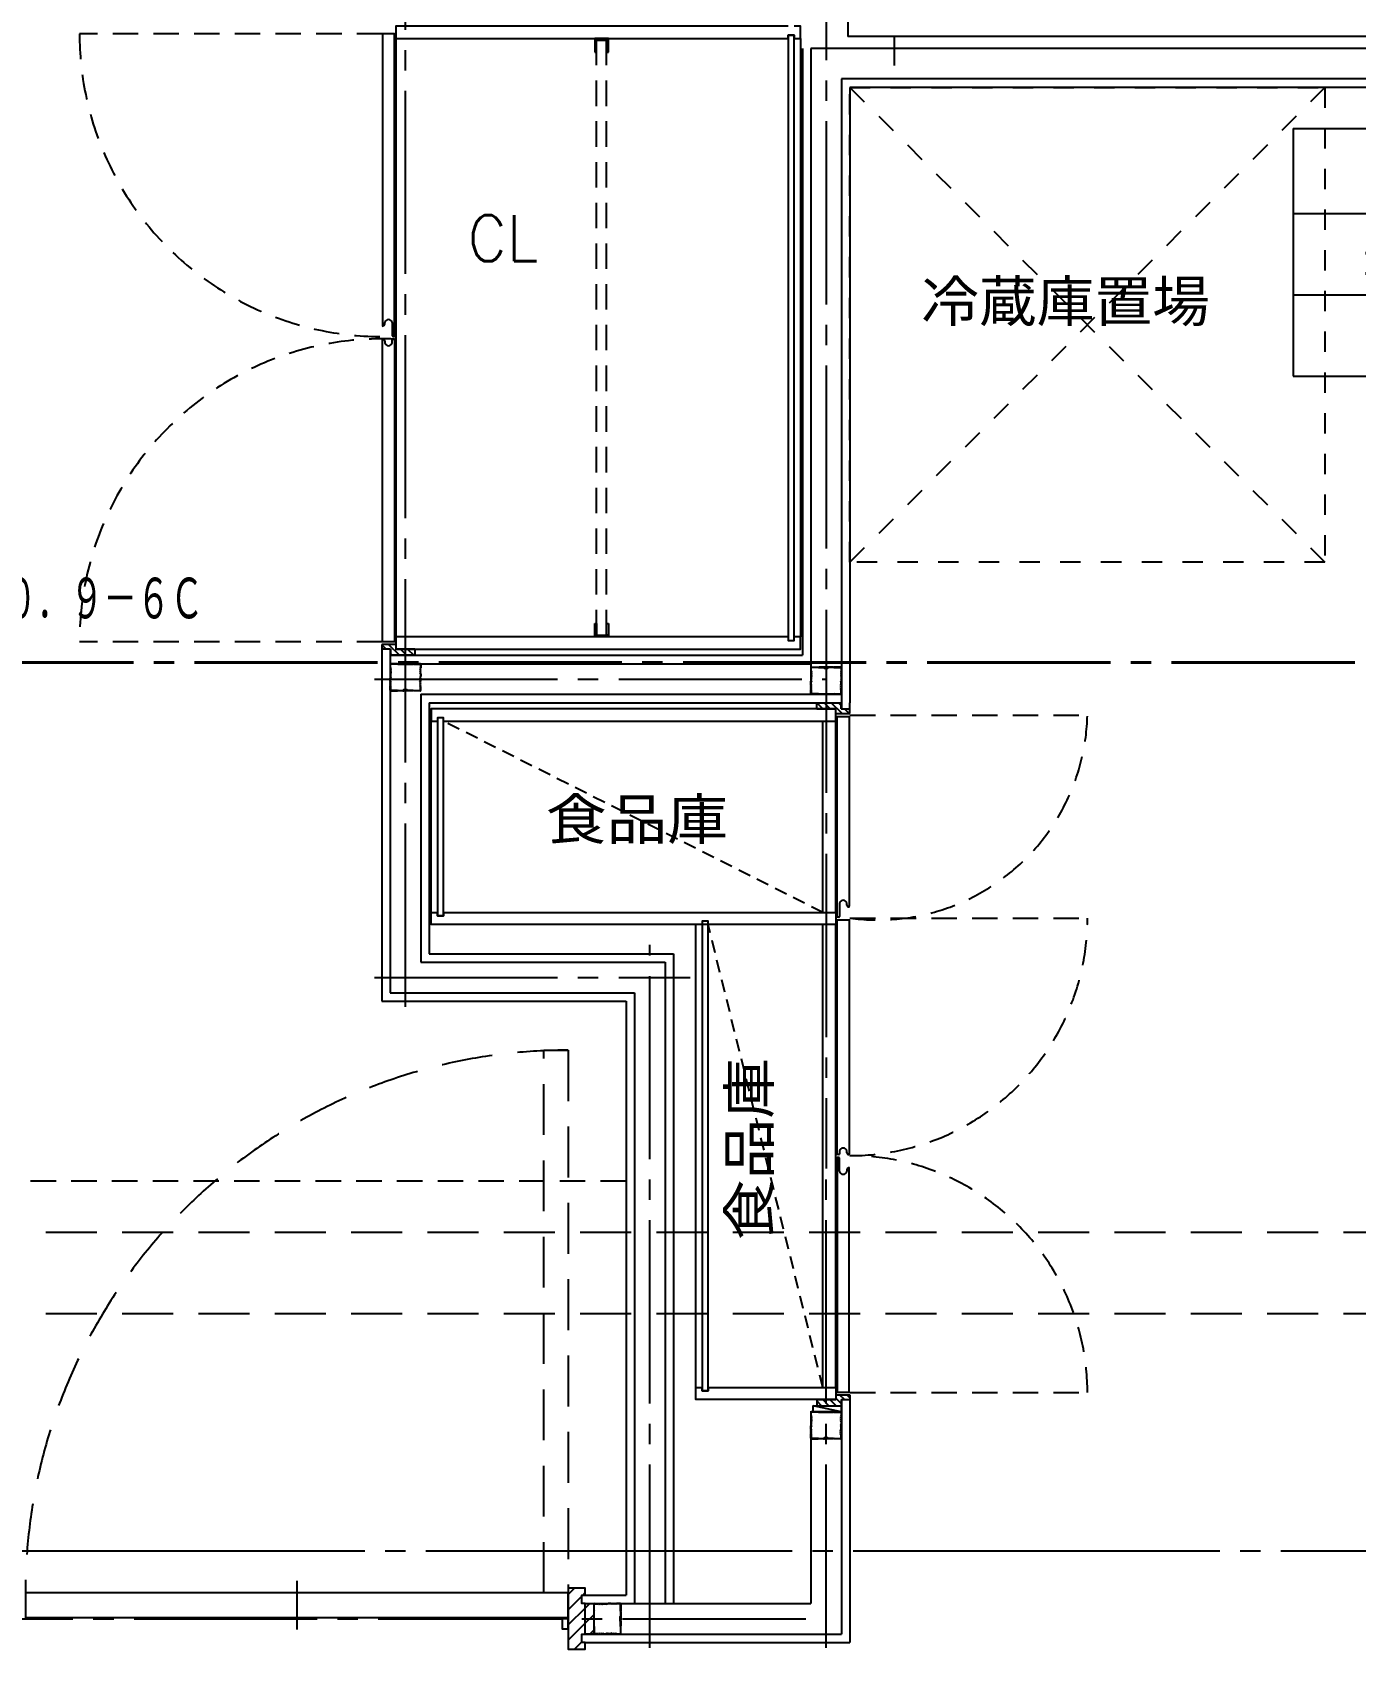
# Model space of a CAD drawing. Header units: millimetres. Extents: x 8300 to 98248, y -10383 to 40000.
# Drawn here: x 25230 to 27180, y 21740 to 24138 of the extents above; entities that cross this region are included whole.
import ezdxf
from ezdxf.enums import TextEntityAlignment as Align

# ---------------------------------------------------------------- set-up
doc = ezdxf.new("R2010")
doc.units = ezdxf.units.MM
doc.header["$LTSCALE"] = 300
for name, pattern in [('CADEWA_LINE5', [1.2, 0.9, -0.1, 0.1, -0.1]), ('CADEWA_LINE6', [2.1, 1.8, -0.1, 0.1, -0.1]), ('DASH-N', [0.375, 0.25, -0.125]), ('DASH-S', [0.2, 0.125, -0.075]), ('HIDDEN3', [0.2, 0.1, -0.1])]:
    doc.linetypes.add(name, pattern=pattern)
for name, color, linetype in [('E配T_その他－１', 7, 'CONTINUOUS'), ('K建0_壁', 7, 'CONTINUOUS'), ('通り芯', 7, 'CONTINUOUS')]:
    doc.layers.add(name, color=color, linetype=linetype)
doc.styles.add('MS Gothic2', font='msgothic.ttc', dxfattribs={"width": 0.6})
doc.styles.add('txt2', font='txt.shx', dxfattribs={"width": 1.197332, "bigfont": 'extfont2'})

# ---------------------------------------------------------------- blocks, each defined once
blk = doc.blocks.new('ZGroup291', base_point=(26630.8, 23067.8))
at = {"layer": 'E配T_その他－１', "color": 1, "linetype": 'CADEWA_LINE5', "lineweight": 40}
blk.add_line((28259, 23209.6), (24942.7, 23209.6), dxfattribs=at)
blk = doc.blocks.new('ZGroup292', base_point=(25282.7, 23266.4))
at = {"layer": 'E配T_その他－１', "color": 3, "linetype": 'Continuous', "lineweight": 30}
blk.add_line((25212.8, 23242.1), (25175.3, 23177.2), dxfattribs=at)
at = {"layer": 'E配T_その他－１', "color": 3, "lineweight": -3, "style": 'MS Gothic2', "width": 0.6}
blk.add_text('ＡＥ０．９－６Ｃ', height=60, dxfattribs=at).set_placement((25089.5, 23304.4), align=Align.MIDDLE_LEFT)
blk = doc.blocks.new('ZGroup306', base_point=(27388.2, 23813.8))
at = {"layer": 'K建0_壁', "color": 250, "linetype": 'Continuous', "lineweight": -3}
for p, q in [((27088.2, 23996.3), (27688.2, 23996.3)), ((27088.2, 23996.3), (27088.2, 23751.3)), ((27688.2, 23996.3), (27688.2, 23751.3)), ((27088.2, 23871.3), (27688.2, 23871.3)), ((27388.2, 23751.3), (27388.2, 23871.3)), ((27088.2, 23751.3), (27688.2, 23751.3)), ((27088.2, 23751.3), (27088.2, 23631.3)), ((27688.2, 23751.3), (27688.2, 23631.3)), ((27088.2, 23631.3), (27688.2, 23631.3))]:
    blk.add_line(p, q, dxfattribs=at)
at = {"layer": 'K建0_壁', "color": 250, "lineweight": -3, "style": 'txt2'}
for s, height, width, p in [('キッチン', 67.93, 1.025576, (27388.2, 23933.8)), ('±0', 57.6, 1.034314, (27238.2, 23811.3)), ('2300', 57.6, 0.9625, (27538.2, 23812.5)), ('4.8J', 57.6, 0.861111, (27388.2, 23691.3))]:
    blk.add_text(s, height=height, dxfattribs=dict(at, width=width)).set_placement(p, align=Align.MIDDLE_CENTER)
blk = doc.blocks.new('ZGroup330', base_point=(26672.2, 21068.5))
at = {"layer": 'E配T_その他－１', "color": 1, "linetype": 'CADEWA_LINE5', "lineweight": 40}
for p, q in [((27319, 21438.1), (27319, 22842)), ((26115.5, 21378.1), (27259, 21378.1)), ((26055.5, 21230), (26055.5, 21318.1)), ((26055.5, 19355), (26055.5, 21170)), ((26625, 19295), (26115.5, 19295))]:
    blk.add_line(p, q, dxfattribs=at)
at = {"layer": 'E配T_その他－１', "color": 1, "linetype": 'Continuous', "lineweight": 40}
for p, q in [((26085.5, 21230), (26025.5, 21230)), ((26085.5, 21170), (26025.5, 21170))]:
    blk.add_line(p, q, dxfattribs=at)
at = {"layer": 'E配T_その他－１', "color": 1, "linetype": 'CADEWA_LINE5', "lineweight": 40}
for centre, start, end in [((27259, 21438.1), 270, 0), ((26115.5, 21318.1), 90, 180), ((26115.5, 19355), 180, 270)]:
    blk.add_arc(centre, 60, start, end, dxfattribs=at)

msp = doc.modelspace()

# ---------------------------------------------------------------- linework, layer by layer
at = {"layer": 'K建0_壁', "color": 250, "linetype": 'CADEWA_LINE5', "lineweight": -3}
for p, q in [((26500, 25211.7), (26500, 24089.1)), ((25780, 22702), (25780, 25087.2)), ((26400, 25087.2), (26400, 22463.6)), ((25734.2, 23185), (26400, 23185)), ((26140, 21757.3), (26140, 22793.1)), ((25734.2, 22745), (26199.7, 22745)), ((26400, 21757.3), (26400, 22463.6)), ((19980, 21800), (26400, 21800))]:
    msp.add_line(p, q, dxfattribs=at)
at = {"layer": 'K建0_壁', "color": 250, "linetype": 'Continuous', "lineweight": -3, "ltscale": 0.3}
for p, q in [((26432, 24682), (26432, 24132)), ((28782, 24132), (26432, 24132)), ((25802.5, 23162.5), (25802.5, 22767.5)), ((25802.5, 22767.5), (26162.5, 22767.5)), ((26162.5, 22767.5), (26162.5, 21822.5)), ((26422.5, 22123), (26422.5, 21777.5)), ((26435, 22123), (26435, 21765)), ((26377.5, 22106), (26377.5, 21822.5)), ((26045, 21755), (26045, 21765))]:
    msp.add_line(p, q, dxfattribs=at)
at = {"layer": 'K建0_壁', "color": 250, "linetype": 'DASH-S', "lineweight": -3}
for p, q in [((25746, 24136), (25299.6, 24136)), ((26061.5, 23249.5), (26061.5, 24126.5)), ((26069, 24126.5), (26069, 24129)), ((26076.5, 23249.5), (26076.5, 24126.5)), ((25746, 23240), (25299.6, 23240)), ((26069, 23249.5), (26069, 23247)), ((26435, 23131.5), (26785, 23131.5)), ((26435, 22832.5), (26785, 22832.5)), ((26105, 22445), (23110, 22445)), ((26435, 22133.5), (26785, 22133.5))]:
    msp.add_line(p, q, dxfattribs=at)
at = {"layer": 'K建0_壁', "color": 250, "linetype": 'Continuous', "lineweight": -3}
for p, q in [((25766, 24129), (25766, 23247)), ((26362, 24129), (26362, 23247)), ((26365, 24114.5), (26365, 23220)), ((28764.5, 24114.5), (26377.5, 24114.5)), ((26377.5, 24114.5), (26377.5, 23207.5)), ((28719.5, 24069.5), (26422.5, 24069.5)), ((26422.5, 24069.5), (26422.5, 23162.5)), ((28707, 24057), (26435, 24057)), ((26435, 24057), (26435, 23150)), ((25749.6, 23707.8), (25749.6, 23710.4)), ((25760.4, 23710.4), (25760.4, 23690.9)), ((25749.6, 23683.3), (25749.6, 23680.7)), ((25760.4, 23680.7), (25760.4, 23685.1)), ((25745, 23236), (25745, 23229)), ((25766, 23236), (25745, 23236)), ((25745, 23235.4), (25751.4, 23229)), ((25755, 23236), (25771, 23220)), ((25765.6, 23236), (25766, 23235.6)), ((25766, 23236), (25766, 23229)), ((25758, 23229), (25745, 23229)), ((25757.5, 23220), (26365, 23220)), ((25758, 23229), (25758, 23220)), ((25758, 23222.4), (25760.4, 23220)), ((25794, 23229), (25766, 23229)), ((25772.6, 23229), (25781.6, 23220)), ((25783.2, 23229), (25792.2, 23220)), ((25793.8, 23229), (25794, 23228.8)), ((25757.5, 23207.5), (26377.5, 23207.5)), ((25757.5, 23206.5), (25757.5, 23201.5)), ((25757.5, 23201.5), (25758.1, 23200)), ((25758.1, 23200), (25757.5, 23198.5)), ((25757.5, 23198.5), (25758.1, 23197)), ((25758.1, 23197), (25757.5, 23195.5)), ((25757.5, 23195.5), (25758.1, 23194)), ((25758.1, 23194), (25757.5, 23192.5)), ((25757.5, 23192.5), (25757.5, 23189)), ((25757.5, 23189), (25758.1, 23187.5)), ((25757.5, 23186), (25758.1, 23187.5)), ((25757.9, 23201.6), (25757.9, 23206.5)), ((25757.9, 23201.6), (25758.6, 23200)), ((25758.6, 23194), (25757.9, 23192.4)), ((25757.9, 23192.4), (25757.9, 23189.1)), ((25758.6, 23187.5), (25757.9, 23189.1)), ((25758.6, 23187.5), (25757.9, 23185.9)), ((25758.6, 23200), (25758, 23198.5)), ((25758, 23198.5), (25758.6, 23197)), ((25758.6, 23197), (25758, 23195.5)), ((25758, 23195.5), (25758.6, 23194)), ((25768.2, 23207.5), (25758.5, 23207.5)), ((25768.2, 23207.1), (25758.5, 23207.1)), ((25768.2, 23207.5), (25768.7, 23206.8)), ((25768.2, 23207.1), (25768.7, 23206.3)), ((25768.7, 23206.8), (25769.2, 23207.5)), ((25769.2, 23207.1), (25768.7, 23206.3)), ((25790.8, 23207.5), (25769.2, 23207.5)), ((25769.2, 23207.1), (25790.8, 23207.1)), ((25791.3, 23206.8), (25790.8, 23207.5)), ((25790.8, 23207.1), (25791.3, 23206.3)), ((25791.8, 23207.5), (25791.3, 23206.8)), ((25791.8, 23207.1), (25791.3, 23206.3)), ((25801.5, 23207.5), (25791.8, 23207.5)), ((25791.8, 23207.1), (25801.5, 23207.1)), ((25802.1, 23201.7), (25801.4, 23200)), ((25801.4, 23200), (25802, 23198.5)), ((25802, 23198.5), (25801.4, 23197)), ((25801.4, 23197), (25802, 23195.5)), ((25802, 23195.5), (25801.4, 23194)), ((25801.4, 23194), (25802, 23192.4)), ((25802, 23189.1), (25801.5, 23187.7)), ((25802, 23185.9), (25801.5, 23187.3)), ((25802.5, 23201.5), (25801.9, 23200)), ((25801.9, 23200), (25802.5, 23198.5)), ((25802.5, 23198.5), (25801.9, 23197)), ((25801.9, 23197), (25802.5, 23195.5)), ((25802.5, 23195.5), (25801.9, 23194)), ((25801.9, 23194), (25802.5, 23192.5)), ((25802.5, 23189), (25801.9, 23187.5)), ((25802.5, 23186), (25801.9, 23187.5)), ((25802, 23206.5), (25802, 23201.5)), ((25802, 23192.4), (25802, 23189.1)), ((25802.5, 23206.5), (25802.5, 23201.5)), ((25802.5, 23192.5), (25802.5, 23189)), ((26377.5, 23207.5), (26377.5, 23162.5)), ((26377.5, 23201.5), (26377.5, 23196.5)), ((26377.5, 23196.5), (26378.1, 23195)), ((26378.1, 23195), (26377.5, 23193.5)), ((26377.5, 23193.5), (26378.1, 23192)), ((26378.1, 23192), (26377.5, 23190.5)), ((26377.5, 23190.5), (26378.1, 23189)), ((26378.1, 23189), (26377.5, 23187.5)), ((26377.5, 23187.5), (26377.5, 23184)), ((26377.9, 23196.6), (26377.9, 23201.5)), ((26377.9, 23196.6), (26378.6, 23195)), ((26377.9, 23187.4), (26377.9, 23184.1)), ((26378.6, 23195), (26378, 23193.5)), ((26378, 23193.5), (26378.6, 23192)), ((26378.6, 23192), (26378, 23190.5)), ((26378.5, 23202.5), (26388.2, 23202.5)), ((26388.2, 23202.1), (26378.5, 23202.1)), ((26388.2, 23202.5), (26388.7, 23201.8)), ((26388.2, 23202.1), (26388.7, 23201.3)), ((26388.7, 23201.8), (26389.2, 23202.5)), ((26389.2, 23202.1), (26388.7, 23201.3)), ((26396.3, 23202.5), (26389.2, 23202.5)), ((26389.2, 23202.1), (26396.3, 23202.1)), ((26410.8, 23202.5), (26397.7, 23202.5)), ((26410.8, 23202.1), (26397.7, 23202.1)), ((26402.2, 23201.6), (26397.7, 23201.6)), ((26402.2, 23201.2), (26397.7, 23201.2)), ((26402.2, 23200.7), (26397.7, 23200.7)), ((26402.2, 23201.6), (26402.2, 23201.2)), ((26411.3, 23201.8), (26410.8, 23202.5)), ((26410.8, 23202.1), (26411.3, 23201.3)), ((26411.8, 23202.5), (26411.3, 23201.8)), ((26411.8, 23202.1), (26411.3, 23201.3)), ((26421.5, 23202.5), (26411.8, 23202.5)), ((26411.8, 23202.1), (26421.5, 23202.1)), ((26422.1, 23196.7), (26421.4, 23195)), ((26421.4, 23195), (26422, 23193.5)), ((26422, 23193.5), (26421.4, 23192)), ((26421.4, 23192), (26422, 23190.5)), ((26422, 23190.5), (26421.4, 23189)), ((26421.4, 23189), (26422, 23187.4)), ((26422.5, 23196.5), (26421.9, 23195)), ((26421.9, 23195), (26422.5, 23193.5)), ((26422.5, 23193.5), (26421.9, 23192)), ((26421.9, 23192), (26422.5, 23190.5)), ((26422.5, 23190.5), (26421.9, 23189)), ((26421.9, 23189), (26422.5, 23187.5)), ((26422, 23201.5), (26422, 23196.5)), ((26422, 23187.4), (26422, 23184.1)), ((26422.5, 23201.5), (26422.5, 23196.5)), ((26422.5, 23187.5), (26422.5, 23184)), ((25757.5, 23182.5), (25757.5, 23186)), ((25758.1, 23181), (25757.5, 23182.5)), ((25757.5, 23179.5), (25758.1, 23181)), ((25758.1, 23178), (25757.5, 23179.5)), ((25757.5, 23176.5), (25758.1, 23178)), ((25758.1, 23175), (25757.5, 23176.5)), ((25757.5, 23173.5), (25758.1, 23175)), ((25757.5, 23168.5), (25757.5, 23173.5)), ((25757.9, 23182.6), (25757.9, 23185.9)), ((25757.9, 23173.4), (25758.6, 23175)), ((25757.9, 23173.4), (25757.9, 23168.5)), ((25758.6, 23178), (25758, 23179.5)), ((25758, 23176.5), (25758.6, 23178)), ((25758.6, 23175), (25758, 23176.5)), ((25768.2, 23168), (25758.5, 23168)), ((25758.5, 23167.5), (25768.2, 23167.5)), ((25768.2, 23168), (25768.7, 23168.7)), ((25768.2, 23167.5), (25768.7, 23168.2)), ((25769.2, 23168), (25768.7, 23168.7)), ((25768.7, 23168.2), (25769.2, 23167.5)), ((25769.2, 23168), (25776.3, 23168)), ((25776.3, 23167.5), (25769.2, 23167.5)), ((25782.2, 23169.3), (25777.7, 23169.3)), ((25782.2, 23168.9), (25777.7, 23168.9)), ((25782.2, 23168.4), (25777.7, 23168.4)), ((25790.8, 23168), (25777.7, 23168)), ((25790.8, 23167.5), (25777.7, 23167.5)), ((25782.2, 23168.4), (25782.2, 23168.9)), ((25790.8, 23168), (25791.3, 23168.7)), ((25791.3, 23168.2), (25790.8, 23167.5)), ((25791.8, 23168), (25791.3, 23168.7)), ((25791.8, 23167.5), (25791.3, 23168.2)), ((25791.8, 23168), (25801.5, 23168)), ((25801.5, 23167.5), (25791.8, 23167.5)), ((25801.4, 23181), (25802, 23182.6)), ((25802, 23179.5), (25801.4, 23181)), ((25801.4, 23178), (25802, 23179.5)), ((25802, 23176.5), (25801.4, 23178)), ((25801.4, 23175), (25802, 23176.5)), ((25802.1, 23173.3), (25801.4, 23175)), ((25801.9, 23181), (25802.5, 23182.5)), ((25802.5, 23179.5), (25801.9, 23181)), ((25801.9, 23178), (25802.5, 23179.5)), ((25802.5, 23176.5), (25801.9, 23178)), ((25801.9, 23175), (25802.5, 23176.5)), ((25802.5, 23173.5), (25801.9, 23175)), ((25802, 23182.6), (25802, 23185.9)), ((25802, 23168.5), (25802, 23173.5)), ((25802.5, 23182.5), (25802.5, 23186)), ((25802.5, 23168.5), (25802.5, 23173.5)), ((26377.5, 23184), (26378.1, 23182.5)), ((26377.5, 23181), (26378.1, 23182.5)), ((26377.5, 23177.5), (26377.5, 23181)), ((26378.1, 23176), (26377.5, 23177.5)), ((26377.5, 23174.5), (26378.1, 23176)), ((26378.1, 23173), (26377.5, 23174.5)), ((26377.5, 23171.5), (26378.1, 23173)), ((26378.1, 23170), (26377.5, 23171.5)), ((26377.5, 23168.5), (26378.1, 23170)), ((26377.5, 23163.5), (26377.5, 23168.5)), ((26378.6, 23182.5), (26377.9, 23184.1)), ((26378.6, 23182.5), (26377.9, 23180.9)), ((26377.9, 23177.6), (26377.9, 23180.9)), ((26378.6, 23176), (26377.9, 23177.6)), ((26377.9, 23168.4), (26378.6, 23170)), ((26377.9, 23168.4), (26377.9, 23163.5)), ((26378, 23174.5), (26378.6, 23176)), ((26378.6, 23173), (26378, 23174.5)), ((26378, 23171.5), (26378.6, 23173)), ((26378.6, 23170), (26378, 23171.5)), ((26388.2, 23163), (26378.5, 23163)), ((26388.2, 23163), (26388.7, 23163.7)), ((26388.2, 23162.5), (26388.7, 23163.2)), ((26389.2, 23163), (26388.7, 23163.7)), ((26388.7, 23163.2), (26389.2, 23162.5)), ((26389.2, 23163), (26410.8, 23163)), ((26410.8, 23163), (26411.3, 23163.7)), ((26411.3, 23163.2), (26410.8, 23162.5)), ((26411.8, 23163), (26411.3, 23163.7)), ((26411.8, 23162.5), (26411.3, 23163.2)), ((26411.8, 23163), (26421.5, 23163)), ((26421.4, 23176), (26422, 23177.6)), ((26422, 23174.5), (26421.4, 23176)), ((26421.4, 23173), (26422, 23174.5)), ((26422, 23171.5), (26421.4, 23173)), ((26421.4, 23170), (26422, 23171.5)), ((26422.1, 23168.3), (26421.4, 23170)), ((26422, 23184.1), (26421.5, 23182.7)), ((26422, 23180.9), (26421.5, 23182.3)), ((26422.5, 23184), (26421.9, 23182.5)), ((26422.5, 23181), (26421.9, 23182.5)), ((26421.9, 23176), (26422.5, 23177.5)), ((26422.5, 23174.5), (26421.9, 23176)), ((26421.9, 23173), (26422.5, 23174.5)), ((26422.5, 23171.5), (26421.9, 23173)), ((26421.9, 23170), (26422.5, 23171.5)), ((26422.5, 23168.5), (26421.9, 23170)), ((26422, 23177.6), (26422, 23180.9)), ((26422, 23163.5), (26422, 23168.5)), ((26422.5, 23177.5), (26422.5, 23181)), ((26422.5, 23163.5), (26422.5, 23168.5)), ((25802.5, 23162.5), (26422.5, 23162.5)), ((25815, 23150), (25815, 22780)), ((25815, 23150), (26422, 23150)), ((26388.2, 23162.5), (26378.5, 23162.5)), ((26386, 23141), (26414, 23141)), ((26395.2, 23141), (26386.2, 23150)), ((26410.8, 23162.5), (26389.2, 23162.5)), ((26405.8, 23141), (26396.8, 23150)), ((26423.4, 23134), (26407.4, 23150)), ((26421.5, 23162.5), (26411.8, 23162.5)), ((26414, 23134), (26414, 23141)), ((26422, 23146), (26418, 23150)), ((26422, 23141), (26422, 23150)), ((26422, 23141), (26435, 23141)), ((26422.5, 23162.5), (26422.5, 23141)), ((26434, 23134), (26427, 23141)), ((26435, 23141), (26435, 23150)), ((26435, 23134), (26435, 23141)), ((25818, 22841), (25818, 23123)), ((26395, 22841), (26395, 23123)), ((26414, 23134), (26435, 23134)), ((26414, 22841), (26414, 23123)), ((26419.6, 22854.4), (26419.6, 22834.9)), ((26430.4, 22851.8), (26430.4, 22854.4)), ((26208, 22141), (26208, 22823)), ((26395, 22141), (26395, 22823)), ((26414, 22141), (26414, 22823)), ((25815, 22780), (26175, 22780)), ((26175, 22780), (26175, 21822.5)), ((26419.6, 22489.3), (26419.6, 22484.9)), ((26419.6, 22459.6), (26419.6, 22479.1)), ((26430.4, 22486.7), (26430.4, 22489.3)), ((26430.4, 22462.2), (26430.4, 22459.6)), ((26422, 22105), (26381, 22114)), ((26386, 22123), (26414, 22123)), ((26393.3, 22114), (26386, 22121.3)), ((26403.9, 22114), (26394.9, 22123)), ((26414.5, 22114), (26405.5, 22123)), ((26414, 22130), (26435, 22130)), ((26414, 22130), (26414, 22123)), ((26422, 22117.1), (26414, 22125.1)), ((26426.8, 22123), (26419.8, 22130)), ((26422, 22123), (26435, 22123)), ((26422, 22123), (26422, 22114)), ((26435, 22125.4), (26430.4, 22130)), ((26435, 22130), (26435, 22123)), ((26377.3, 22104), (26377.3, 22099)), ((26377.3, 22099), (26377.9, 22097.5)), ((26377.9, 22097.5), (26377.3, 22096)), ((26377.3, 22096), (26377.9, 22094.5)), ((26377.9, 22094.5), (26377.3, 22093)), ((26377.3, 22093), (26377.9, 22091.5)), ((26377.9, 22091.5), (26377.3, 22090)), ((26377.3, 22090), (26377.3, 22086.5)), ((26377.3, 22086.5), (26377.9, 22085)), ((26377.3, 22083.5), (26377.9, 22085)), ((26377.8, 22099.1), (26377.8, 22104)), ((26377.8, 22099.1), (26378.4, 22097.5)), ((26378.4, 22097.5), (26377.8, 22096)), ((26377.8, 22096), (26378.4, 22094.5)), ((26378.4, 22094.5), (26377.8, 22093)), ((26377.8, 22093), (26378.4, 22091.5)), ((26378.4, 22091.5), (26377.8, 22089.9)), ((26377.8, 22089.9), (26377.8, 22086.6)), ((26378.4, 22085), (26377.8, 22086.6)), ((26378.4, 22085), (26377.8, 22083.4)), ((26388, 22105), (26378.3, 22105)), ((26388, 22104.6), (26378.3, 22104.6)), ((26388, 22105), (26388.5, 22104.3)), ((26388, 22104.6), (26388.5, 22103.8)), ((26388.5, 22104.3), (26389, 22105)), ((26389.1, 22104.6), (26388.5, 22103.8)), ((26410.6, 22105), (26389, 22105)), ((26389.1, 22104.6), (26410.6, 22104.6)), ((26411.1, 22104.3), (26410.6, 22105)), ((26410.6, 22104.6), (26411.1, 22103.8)), ((26411.6, 22105), (26411.1, 22104.3)), ((26411.7, 22104.6), (26411.1, 22103.8)), ((26421.3, 22105), (26411.6, 22105)), ((26411.7, 22104.6), (26421.3, 22104.6)), ((26421.9, 22099.2), (26421.2, 22097.5)), ((26421.2, 22097.5), (26421.8, 22096)), ((26421.8, 22096), (26421.2, 22094.5)), ((26421.2, 22094.5), (26421.8, 22093)), ((26421.8, 22093), (26421.2, 22091.5)), ((26421.2, 22091.5), (26421.9, 22089.9)), ((26421.9, 22086.6), (26421.3, 22085.2)), ((26421.9, 22083.4), (26421.3, 22084.8)), ((26422.3, 22099), (26421.7, 22097.5)), ((26421.7, 22097.5), (26422.3, 22096)), ((26422.3, 22096), (26421.7, 22094.5)), ((26421.7, 22094.5), (26422.3, 22093)), ((26422.3, 22093), (26421.7, 22091.5)), ((26421.7, 22091.5), (26422.3, 22090)), ((26422.3, 22086.5), (26421.7, 22085)), ((26422.3, 22083.5), (26421.7, 22085)), ((26421.9, 22104), (26421.9, 22099)), ((26421.9, 22089.9), (26421.9, 22086.6)), ((26422.3, 22104), (26422.3, 22099)), ((26422.3, 22090), (26422.3, 22086.5)), ((26377.3, 22080), (26377.3, 22083.5)), ((26377.9, 22078.5), (26377.3, 22080)), ((26377.3, 22077), (26377.9, 22078.5)), ((26377.9, 22075.5), (26377.3, 22077)), ((26377.3, 22074), (26377.9, 22075.5)), ((26377.9, 22072.5), (26377.3, 22074)), ((26377.3, 22071), (26377.9, 22072.5)), ((26377.3, 22066), (26377.3, 22071)), ((26377.8, 22080.1), (26377.8, 22083.4)), ((26378.4, 22075.5), (26377.8, 22077)), ((26377.8, 22074), (26378.4, 22075.5)), ((26378.4, 22072.5), (26377.8, 22074)), ((26377.8, 22070.9), (26378.4, 22072.5)), ((26377.8, 22070.9), (26377.8, 22066)), ((26388, 22065.5), (26378.3, 22065.5)), ((26378.3, 22065), (26388, 22065)), ((26388, 22065.5), (26388.5, 22066.2)), ((26388, 22065), (26388.5, 22065.7)), ((26389.1, 22065.5), (26388.5, 22066.2)), ((26388.5, 22065.7), (26389, 22065)), ((26396.1, 22065), (26389, 22065)), ((26389.1, 22065.5), (26396.1, 22065.5)), ((26402.1, 22066.8), (26397.6, 22066.8)), ((26402.1, 22066.4), (26397.6, 22066.4)), ((26402.1, 22065.9), (26397.6, 22065.9)), ((26410.6, 22065.5), (26397.6, 22065.5)), ((26410.6, 22065), (26397.6, 22065)), ((26402.1, 22065.9), (26402.1, 22066.4)), ((26410.6, 22065.5), (26411.1, 22066.2)), ((26411.1, 22065.7), (26410.6, 22065)), ((26411.7, 22065.5), (26411.1, 22066.2)), ((26411.6, 22065), (26411.1, 22065.7)), ((26421.3, 22065), (26411.6, 22065)), ((26411.7, 22065.5), (26421.3, 22065.5)), ((26421.2, 22078.5), (26421.9, 22080.1)), ((26421.8, 22077), (26421.2, 22078.5)), ((26421.2, 22075.5), (26421.8, 22077)), ((26421.8, 22074), (26421.2, 22075.5)), ((26421.2, 22072.5), (26421.8, 22074)), ((26421.9, 22070.8), (26421.2, 22072.5)), ((26421.7, 22078.5), (26422.3, 22080)), ((26422.3, 22077), (26421.7, 22078.5)), ((26421.7, 22075.5), (26422.3, 22077)), ((26422.3, 22074), (26421.7, 22075.5)), ((26421.7, 22072.5), (26422.3, 22074)), ((26422.3, 22071), (26421.7, 22072.5)), ((26421.9, 22080.1), (26421.9, 22083.4)), ((26421.9, 22066), (26421.9, 22071)), ((26422.3, 22080), (26422.3, 22083.5)), ((26422.3, 22066), (26422.3, 22071)), ((25620, 21856.1), (25620, 21784.1)), ((26029.2, 21845), (26020, 21835.8)), ((26040, 21833.3), (26020, 21813.3)), ((26045, 21838.3), (26041.7, 21835)), ((26057.5, 21821.5), (26057.5, 21811.8)), ((26057.9, 21811.8), (26057.9, 21821.5)), ((26058.5, 21822.5), (26063.5, 21822.5)), ((26058.5, 21822.1), (26063.5, 21822.1)), ((26063.3, 21822.1), (26065, 21821.4)), ((26063.5, 21822.5), (26065, 21821.9)), ((26065, 21821.9), (26066.5, 21822.5)), ((26065, 21821.4), (26066.5, 21822)), ((26066.5, 21822.5), (26068, 21821.9)), ((26066.5, 21822), (26068, 21821.4)), ((26068, 21821.9), (26069.5, 21822.5)), ((26068, 21821.4), (26069.5, 21822)), ((26069.5, 21822.5), (26071, 21821.9)), ((26069.5, 21822), (26071, 21821.4)), ((26071, 21821.9), (26072.5, 21822.5)), ((26071, 21821.4), (26072.6, 21822.1)), ((26072.5, 21822.5), (26076, 21822.5)), ((26072.6, 21822.1), (26075.9, 21822.1)), ((26075.9, 21822.1), (26077.3, 21821.5)), ((26076, 21822.5), (26077.5, 21821.9)), ((26079, 21822.5), (26077.5, 21821.9)), ((26079.1, 21822.1), (26077.7, 21821.5)), ((26082.5, 21822.5), (26079, 21822.5)), ((26082.4, 21822.1), (26079.1, 21822.1)), ((26084, 21821.4), (26082.4, 21822.1)), ((26084, 21821.9), (26082.5, 21822.5)), ((26085.5, 21822.5), (26084, 21821.9)), ((26085.5, 21822), (26084, 21821.4)), ((26087, 21821.9), (26085.5, 21822.5)), ((26087, 21821.4), (26085.5, 21822)), ((26088.5, 21822.5), (26087, 21821.9)), ((26088.5, 21822), (26087, 21821.4)), ((26090, 21821.9), (26088.5, 21822.5)), ((26090, 21821.4), (26088.5, 21822)), ((26091.5, 21822.5), (26090, 21821.9)), ((26091.7, 21822.1), (26090, 21821.4)), ((26096.5, 21822.5), (26091.5, 21822.5)), ((26096.5, 21822.1), (26091.5, 21822.1)), ((26097, 21811.8), (26097, 21821.5)), ((26097.5, 21821.5), (26097.5, 21811.8)), ((26057.5, 21811.8), (26058.2, 21811.3)), ((26058.2, 21811.3), (26057.5, 21810.8)), ((26057.5, 21810.8), (26057.5, 21789.2)), ((26057.9, 21811.8), (26058.7, 21811.3)), ((26057.9, 21810.8), (26058.7, 21811.3)), ((26057.9, 21789.2), (26057.9, 21810.8)), ((26095.7, 21802.3), (26095.7, 21797.8)), ((26096.1, 21802.3), (26096.1, 21797.8)), ((26096.6, 21802.3), (26096.1, 21802.3)), ((26097, 21811.8), (26096.3, 21811.3)), ((26097, 21810.8), (26096.3, 21811.3)), ((26096.6, 21802.3), (26096.6, 21797.8)), ((26097.5, 21811.8), (26096.8, 21811.3)), ((26096.8, 21811.3), (26097.5, 21810.8)), ((26097, 21810.8), (26097, 21797.8)), ((26097, 21789.2), (26097, 21796.3)), ((26097.5, 21810.8), (26097.5, 21797.8)), ((26097.5, 21796.3), (26097.5, 21789.2)), ((26057.5, 21783.4), (26051.6, 21777.5)), ((26058.2, 21788.7), (26057.5, 21789.2)), ((26057.5, 21788.2), (26058.2, 21788.7)), ((26057.5, 21788.2), (26057.5, 21778.5)), ((26057.9, 21789.2), (26058.7, 21788.7)), ((26057.9, 21788.2), (26058.7, 21788.7)), ((26057.9, 21788.2), (26057.9, 21778.5)), ((26063.4, 21778), (26058.5, 21778)), ((26058.5, 21777.5), (26063.5, 21777.5)), ((26063.4, 21778), (26065, 21778.6)), ((26063.5, 21777.5), (26065, 21778.1)), ((26065, 21778.6), (26066.5, 21778)), ((26065, 21778.1), (26066.5, 21777.5)), ((26066.5, 21778), (26068, 21778.6)), ((26066.5, 21777.5), (26068, 21778.1)), ((26068, 21778.6), (26069.5, 21778)), ((26068, 21778.1), (26069.5, 21777.5)), ((26069.5, 21778), (26071, 21778.6)), ((26069.5, 21777.5), (26071, 21778.1)), ((26071, 21778.6), (26072.6, 21778)), ((26071, 21778.1), (26072.5, 21777.5)), ((26072.5, 21777.5), (26076, 21777.5)), ((26072.6, 21778), (26075.9, 21778)), ((26077.5, 21778.6), (26075.9, 21778)), ((26076, 21777.5), (26077.5, 21778.1)), ((26077.5, 21778.6), (26079.1, 21778)), ((26079, 21777.5), (26077.5, 21778.1)), ((26082.5, 21777.5), (26079, 21777.5)), ((26082.4, 21778), (26079.1, 21778)), ((26084, 21778.1), (26082.5, 21777.5)), ((26085.5, 21777.5), (26084, 21778.1)), ((26087, 21778.6), (26085.5, 21778)), ((26087, 21778.1), (26085.5, 21777.5)), ((26088.5, 21778), (26087, 21778.6)), ((26088.5, 21777.5), (26087, 21778.1)), ((26090, 21778.6), (26088.5, 21778)), ((26090, 21778.1), (26088.5, 21777.5)), ((26091.6, 21778), (26090, 21778.6)), ((26091.5, 21777.5), (26090, 21778.1)), ((26096.5, 21777.5), (26091.5, 21777.5)), ((26091.6, 21778), (26096.5, 21778)), ((26097, 21789.2), (26096.3, 21788.7)), ((26097, 21788.2), (26096.3, 21788.7)), ((26096.8, 21788.7), (26097.5, 21789.2)), ((26097.5, 21788.2), (26096.8, 21788.7)), ((26097, 21788.2), (26097, 21778.5)), ((26097.5, 21778.5), (26097.5, 21788.2)), ((26040, 21765.9), (26029.1, 21755))]:
    msp.add_line(p, q, dxfattribs=at)
at = {"layer": 'K建0_壁', "color": 250, "linetype": 'HIDDEN3', "lineweight": -3}
for p, q in [((26435, 24057), (27135, 23357)), ((27135, 24057), (26435, 23357))]:
    msp.add_line(p, q, dxfattribs=at)
at = {"layer": 'K建0_壁', "color": 250, "linetype": 'Continuous', "lineweight": -3, "ltscale": 0.5}
for p, q in [((25745, 23229), (25745, 22710)), ((25757.5, 23229), (25757.5, 22722.5)), ((25745, 22710), (26105, 22710)), ((25757.5, 22722.5), (26117.5, 22722.5)), ((26105, 22710), (26105, 21835)), ((26117.5, 22722.5), (26117.5, 21822.5)), ((26045, 21835), (26105, 21835)), ((26045, 21822.5), (26377.5, 21822.5)), ((26045, 21777.5), (26422.5, 21777.5)), ((26045, 21765), (26435, 21765))]:
    msp.add_line(p, q, dxfattribs=at)
at = {"layer": 'K建0_壁', "color": 250, "linetype": 'DASH-S', "lineweight": -3, "ltscale": 0.5}
for p, q in [((26395, 22841), (25836, 23123)), ((26395, 22141), (26226, 22823))]:
    msp.add_line(p, q, dxfattribs=at)
at = {"layer": 'K建0_壁', "color": 250, "linetype": 'DASH-N', "lineweight": -3}
for p, q in [((23000, 22370), (30569.7, 22370)), ((23000, 22250), (30569.7, 22250))]:
    msp.add_line(p, q, dxfattribs=at)
at = {"layer": 'K建0_壁', "color": 250, "linetype": 'Continuous', "lineweight": -3}
for points in [[(26344, 24147), (25766, 24147), (25766, 24129), (26344, 24129)], [(26353, 24129), (26362, 24129), (26362, 24147), (26353, 24147)], [(25761.3, 23690), (25764, 23690), (25764, 24136), (25746, 24136), (25746, 23706)], [(26344, 24129), (26344, 24134), (26353, 24134), (26353, 24129)], [(25761.3, 23686), (25764, 23686), (25764, 23240), (25746, 23240), (25746, 23685.1)], [(26344, 23247), (25766, 23247), (25766, 23229), (26362, 23229), (26362, 23247), (26353, 23247)], [(26344, 23247), (26344, 23242), (26353, 23242), (26353, 23247)], [(25794, 23229), (25794, 23220), (25758, 23220)], [(26378, 23190.5), (26378.6, 23189), (26377.9, 23187.4)], [(25758, 23179.5), (25758.6, 23181), (25757.9, 23182.6)], [(25836, 23123), (26414, 23123), (26414, 23141), (25818, 23141), (25818, 23123), (25827, 23123)], [(26386, 23141), (26386, 23150), (26422, 23150)], [(25836, 23123), (25836, 23128), (25827, 23128), (25827, 23123)], [(26418.7, 22834), (26416, 22834), (26416, 23130), (26434, 23130), (26434, 22850)], [(25836, 22841), (26414, 22841), (26414, 22823), (25818, 22823), (25818, 22841), (25827, 22841)], [(25836, 22841), (25836, 22836), (25827, 22836), (25827, 22841)], [(26226, 22823), (26226, 22828), (26217, 22828), (26217, 22823)], [(26418.7, 22484), (26416, 22484), (26416, 22830), (26434, 22830), (26434, 22484.9)], [(26418.7, 22480), (26416, 22480), (26416, 22134), (26434, 22134), (26434, 22464)], [(26226, 22141), (26414, 22141), (26414, 22123), (26208, 22123), (26208, 22141), (26217, 22141)], [(26226, 22141), (26226, 22136), (26217, 22136), (26217, 22141)], [(26386, 22123), (26386, 22114), (26422, 22114)], [(26377.8, 22077), (26378.4, 22078.5), (26377.8, 22080.1)], [(26051.7, 21822.5), (26045, 21815.8), (26020, 21790.8)], [(26057.5, 21805.9), (26045, 21793.4), (26020, 21768.4)], [(26085.5, 21778), (26084, 21778.6), (26082.4, 21778)]]:
    msp.add_lwpolyline(points, dxfattribs=at)
at = {"layer": 'K建0_壁', "color": 250, "linetype": 'DASH-S', "lineweight": -3}
for points in [[(26079, 24126.5), (26079, 24129), (26059, 24129), (26059, 24126.5)], [(26061.5, 24109), (26061.5, 24126.5), (26059, 24126.5), (26059, 24109)], [(26079, 24109), (26079, 24126.5), (26076.5, 24126.5), (26076.5, 24109)], [(26061.5, 23267), (26061.5, 23249.5), (26059, 23249.5), (26059, 23267)], [(26079, 23267), (26079, 23249.5), (26076.5, 23249.5), (26076.5, 23267)], [(26079, 23249.5), (26079, 23247), (26059, 23247), (26059, 23249.5)]]:
    msp.add_lwpolyline(points, close=True, dxfattribs=at)
at = {"layer": 'K建0_壁', "color": 250, "linetype": 'Continuous', "lineweight": -3}
for points in [[(26353, 23242), (26353, 24134), (26344, 24134), (26344, 23242)], [(25827, 23128), (25827, 22836), (25836, 22836), (25836, 23128)], [(26217, 22828), (26217, 22136), (26226, 22136), (26226, 22828)], [(26422, 22114), (26422, 22105), (26381, 22105), (26381, 22114)], [(26040, 21765), (26040, 21777.5), (26045, 21777.5), (26045, 21822.5), (26040, 21822.5), (26040, 21835), (26045, 21835), (26045, 21845), (26020, 21845), (26020, 21755), (26045, 21755), (26045, 21765)], [(26020, 21802), (26020, 21838), (25220, 21838), (25220, 21802)], [(26045, 21777.5), (26045, 21822.5), (26057.5, 21822.5), (26057.5, 21777.5)], [(26020, 21785), (26020, 21800), (26011, 21800), (26011, 21785)]]:
    msp.add_lwpolyline(points, close=True, dxfattribs=at)
at = {"layer": 'K建0_壁', "color": 250, "linetype": 'HIDDEN3', "lineweight": -3}
msp.add_lwpolyline([(26435, 24057), (27135, 24057), (27135, 23357), (26435, 23357)], close=True, dxfattribs=at)
at = {"layer": 'K建0_壁', "color": 250, "linetype": 'DASH-N', "lineweight": -3}
msp.add_lwpolyline([(26020, 22638), (26020, 21838), (25984, 21838), (25984, 22638)], close=True, dxfattribs=at)
at = {"layer": 'K建0_壁', "color": 250, "linetype": 'DASH-S', "lineweight": -3}
for centre, radius, start, end in [((25746, 24136), 446.4, 180, 272.3111), ((25746, 23240), 446.4, 87.6889, 180), ((26475.5, 23139.5), 309.6, 262.4913, 358.5223), ((26435, 22832.5), 350, 270, 0), ((26435.9, 22133.4), 349.1, 0.0241, 90.1399)]:
    msp.add_arc(centre, radius, start, end, dxfattribs=at)
at = {"layer": 'K建0_壁', "color": 250, "linetype": 'Continuous', "lineweight": -3}
for centre, radius, start, end in [((25755, 23709.4), 5.49, 10.3889, 169.6111), ((25746.9, 23706), 0.9, 180, 270), ((25746.9, 23707.8), 2.7, 270, 0), ((25761.3, 23690.9), 0.9, 180, 270), ((25746.9, 23685.1), 0.9, 90, 180), ((25746.9, 23683.3), 2.7, 360, 90), ((25755, 23681.7), 5.49, 190.3889, 349.6111), ((25761.3, 23685.1), 0.9, 90, 180), ((25758.5, 23206.5), 1, 90, 180), ((25758.5, 23206.5), 0.55, 90, 180), ((25801.5, 23206.5), 1, 0, 90), ((25801.5, 23206.5), 0.55, 0, 90), ((26378.5, 23201.5), 1, 90, 180), ((26378.5, 23201.5), 0.55, 90, 180), ((26396.3, 23201.8), 0.75, 0, 90), ((26396.3, 23201.8), 0.3, 0, 90), ((26397.7, 23201.8), 1.12, 181.3787, 270), ((26397.7, 23201.8), 0.675, 90, 270), ((26397.7, 23201.8), 0.225, 90, 270), ((26402.2, 23201.4), 0.675, 270, 90), ((26421.5, 23201.5), 1, 0, 90), ((26421.5, 23201.5), 0.55, 0, 90), ((25758.5, 23168.5), 1, 180, 270), ((25758.5, 23168.5), 0.55, 180, 270), ((25776.3, 23168.3), 0.75, 270, 0), ((25776.3, 23168.3), 0.3, 270, 0), ((25777.7, 23168.2), 1.12, 90, 178.6213), ((25777.7, 23168.2), 0.675, 90, 270), ((25777.7, 23168.2), 0.225, 90, 270), ((25782.2, 23168.6), 0.675, 270, 90), ((25801.5, 23168.5), 0.55, 270, 0), ((25801.5, 23168.5), 1, 270, 0), ((26378.5, 23163.5), 1, 180, 270), ((26378.5, 23163.5), 0.55, 180, 270), ((26421.5, 23163.5), 0.55, 270, 0), ((26421.5, 23163.5), 1, 270, 0), ((26425, 22853.4), 5.49, 10.3889, 169.6111), ((26433.1, 22851.8), 2.7, 180, 270), ((26418.7, 22834.9), 0.9, 270, 0), ((26433.1, 22850), 0.9, 270, 0), ((26425, 22488.3), 5.49, 10.3889, 169.6111), ((26418.7, 22484.9), 0.9, 270, 360), ((26418.7, 22479.1), 0.9, 0, 90), ((26433.1, 22486.7), 2.7, 180, 270), ((26433.1, 22484.9), 0.9, 270, 0), ((26425, 22460.6), 5.49, 190.3889, 349.6111), ((26433.1, 22462.2), 2.7, 90, 180), ((26433.1, 22464), 0.9, 0, 90), ((26378.3, 22104), 1, 90, 180), ((26378.3, 22104), 0.55, 90, 180), ((26421.3, 22104), 1, 0, 90), ((26421.3, 22104), 0.55, 0, 90), ((26378.3, 22066), 1, 180, 270), ((26378.3, 22066), 0.55, 180, 270), ((26396.1, 22065.8), 0.75, 270, 0), ((26396.1, 22065.8), 0.3, 270, 0), ((26397.6, 22065.7), 1.12, 90, 178.6213), ((26397.6, 22065.7), 0.675, 90, 270), ((26397.6, 22065.7), 0.225, 90, 270), ((26402.1, 22066.1), 0.675, 270, 90), ((26421.3, 22066), 0.55, 270, 0), ((26421.3, 22066), 1, 270, 0), ((26058.5, 21821.5), 1, 90, 180), ((26058.5, 21821.5), 0.55, 90, 180), ((26096.5, 21821.5), 1, 0, 90), ((26096.5, 21821.5), 0.55, 0, 90), ((26096.4, 21802.3), 0.675, 0, 180), ((26096.8, 21797.8), 1.12, 180, 268.6213), ((26096.8, 21797.8), 0.675, 180, 0), ((26096.8, 21797.8), 0.225, 180, 0), ((26096.7, 21796.3), 0.75, 0, 90), ((26096.7, 21796.3), 0.3, 0, 90), ((26058.5, 21778.5), 1, 180, 270), ((26058.5, 21778.5), 0.55, 180, 270), ((26096.5, 21778.5), 1, 270, 0), ((26096.5, 21778.5), 0.55, 270, 0)]:
    msp.add_arc(centre, radius, start, end, dxfattribs=at)
at = {"layer": 'K建0_壁', "color": 250, "linetype": 'DASH-N', "lineweight": -3}
msp.add_arc((26020, 21838), 800, 90, 180, dxfattribs=at)
at = {"layer": '通り芯', "color": 96, "linetype": 'CADEWA_LINE6', "lineweight": -3}
msp.add_line((8800, 21900), (61700, 21900), dxfattribs=at)

# ---------------------------------------------------------------- block references
at = {"layer": 'E配T_その他－１', "linetype": 'Continuous', "lineweight": -3}
for name, p in [('ZGroup292', (25282.7, 23266.4)), ('ZGroup291', (26630.8, 23067.8)), ('ZGroup330', (26672.2, 21068.5))]:
    msp.add_blockref(name, p, dxfattribs=at)
at = {"layer": 'K建0_壁', "linetype": 'CADEWA_LINE6', "lineweight": 15}
msp.add_blockref('ZGroup306', (27388.2, 23813.8), dxfattribs=at)

# ---------------------------------------------------------------- texts
at = {"layer": 'K建0_壁', "color": 250, "lineweight": -3, "style": 'txt2'}
for s, width, p in [('CL', 0.943378, (25923.8, 23780.3)), ('食品庫', 1.197332, (26121.1, 22921.6))]:
    msp.add_text(s, height=67.93, dxfattribs=dict(at, width=width)).set_placement(p, align=Align.BOTTOM_CENTER)
at = {"layer": 'K建0_壁', "color": 250, "lineweight": -3, "style": 'txt2', "width": 1.138548}
msp.add_text('冷蔵庫置場', height=67.93, dxfattribs=at).set_placement((26752.8, 23739.2), align=Align.MIDDLE_CENTER)
at = {"layer": 'K建0_壁', "color": 250, "lineweight": -3, "style": 'txt2', "width": 1.197332}
msp.add_text('食品庫', height=67.93, rotation=90, dxfattribs=at).set_placement((26343.3, 22492.2), align=Align.BOTTOM_CENTER)

doc.saveas('drawing.dxf')
